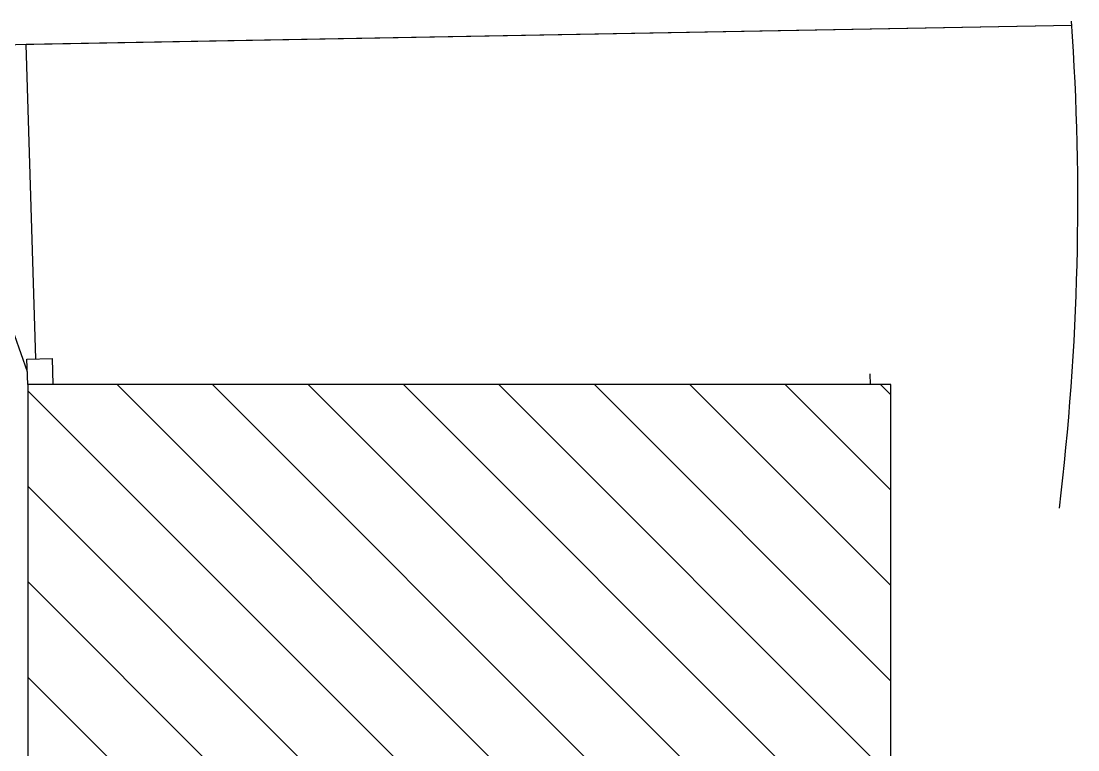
# Model space of a CAD drawing. Extents: x -30 to 1202, y 231 to 898.
# Drawn here: x 114.02 to 126.45, y 432.76 to 441.33 of the extents above; entities that cross this region are included whole.
import ezdxf

# ---------------------------------------------------------------- set-up
doc = ezdxf.new("R2010")
doc.units = 0
doc.header["$LTSCALE"] = 0.04
for name, color, linetype in [('MAD', 2, 'CONTINUOUS'), ('PISO', 1, 'CONTINUOUS'), ('PISOS', 1, 'CONTINUOUS'), ('PISOS1', 3, 'CONTINUOUS'), ('VISTA', 2, 'CONTINUOUS')]:
    doc.layers.add(name, color=color, linetype=linetype)

msp = doc.modelspace()

# ---------------------------------------------------------------- linework, layer by layer
at = {"layer": 'MAD', "color": 1}
msp.add_line((114.093, 437.205), (113.795, 438.054), dxfattribs=at)
at = {"layer": 'PISO', "color": 1}
for p, q in [((126.377, 441.281), (42.509, 439.743)), ((126.377, 441.281), (114.081, 441.056)), ((114.194, 437.358), (114.081, 441.056))]:
    msp.add_line(p, q, dxfattribs=at)
msp.add_arc((96.376, 439.209), 30.072, 353.1121, 4.0455, dxfattribs=at)
at = {"layer": 'PISOS'}
for p, q in [((124.247, 427.957), (115.149, 437.055)), ((124.247, 429.079), (116.272, 437.055)), ((124.247, 430.202), (117.394, 437.055)), ((124.247, 431.324), (118.517, 437.055)), ((124.247, 432.447), (119.639, 437.055)), ((124.247, 433.569), (120.762, 437.055)), ((124.247, 434.692), (121.884, 437.055)), ((124.247, 435.814), (123.007, 437.055)), ((124.247, 436.937), (124.129, 437.055)), ((124.247, 426.834), (114.097, 436.984)), ((124.247, 425.711), (114.097, 435.861)), ((124.247, 424.589), (114.097, 434.739)), ((124.247, 423.466), (114.097, 433.616))]:
    msp.add_line(p, q, dxfattribs=at)
at = {"layer": 'PISOS1'}
msp.add_lwpolyline([(114.097, 437.055), (114.097, 422.055), (124.247, 422.055), (124.247, 437.055)], close=True, dxfattribs=at)
at = {"layer": 'VISTA', "color": 1}
for p, q in [((114.088, 437.355), (114.388, 437.364)), ((114.397, 437.055), (114.388, 437.364)), ((114.097, 437.055), (114.088, 437.355))]:
    msp.add_line(p, q, dxfattribs=at)
at = {"layer": 'VISTA'}
msp.add_line((124.009, 437.055), (124.005, 437.182), dxfattribs=at)

doc.saveas('drawing.dxf')
